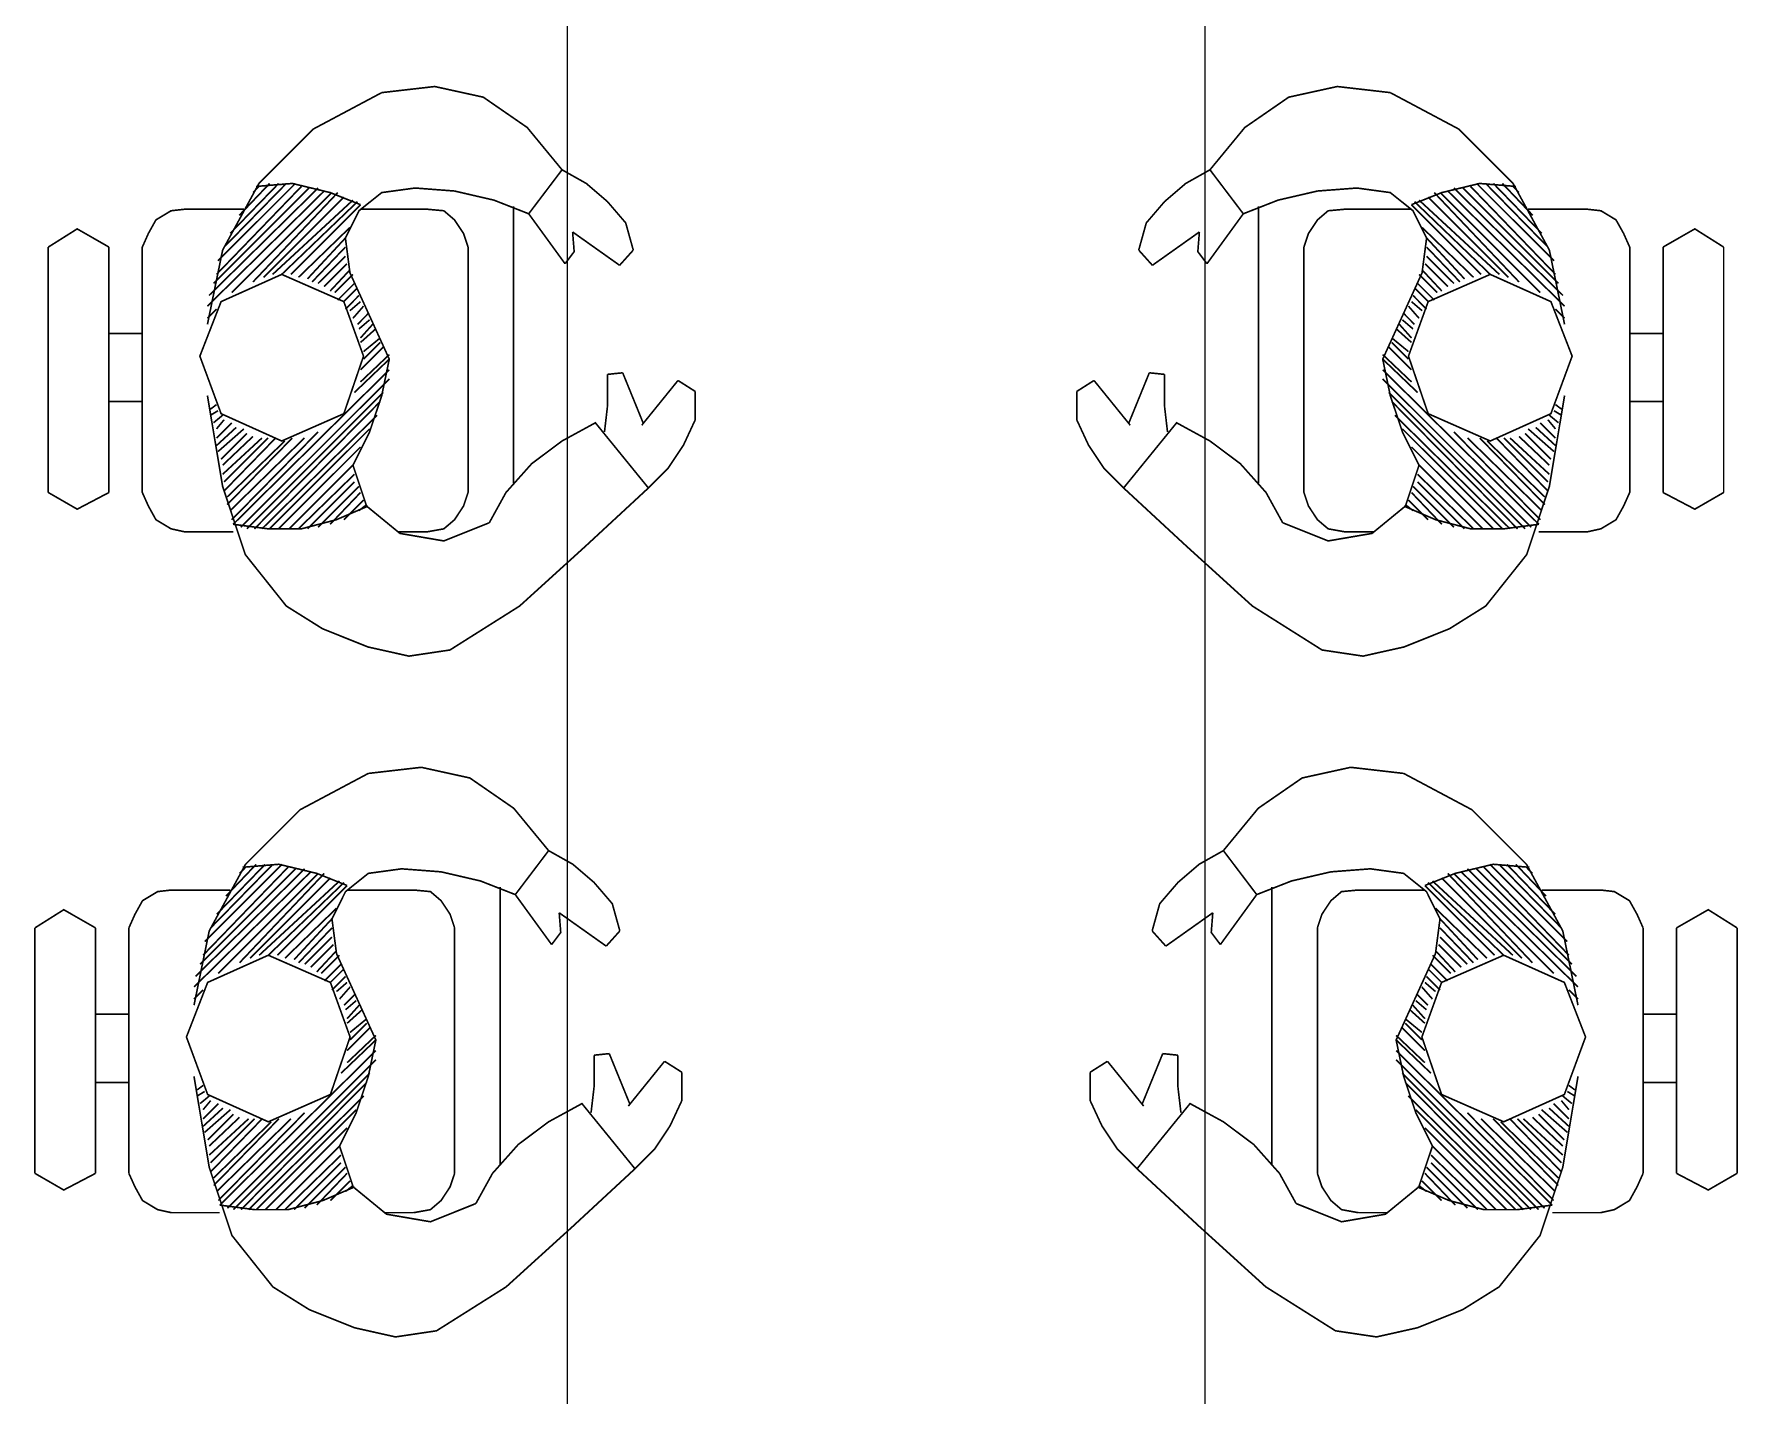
# Model space of a CAD drawing. Header units: millimetres. Extents: x -5691 to 68617, y -23008 to 84113.
# Drawn here: x 22215 to 23843, y 40049 to 41351 of the extents above; entities that cross this region are included whole.
import ezdxf

# ---------------------------------------------------------------- set-up
doc = ezdxf.new("R2010")
doc.units = ezdxf.units.MM
doc.header["$LTSCALE"] = 700
doc.header["$MEASUREMENT"] = 0
doc.linetypes.add('architactur xref$0$PHANTOM', pattern=[63.5, 31.75, -6.35, 6.35, -6.35, 6.35, -6.35])
doc.layers.add('architactur xref$0$PHAN', color=8, linetype='architactur xref$0$PHANTOM', lineweight=18)
doc.layers.add('rcp$0$X-REF', color=8, linetype='Continuous')
doc.layers.add('X-REF', color=8, linetype='Continuous')

# ---------------------------------------------------------------- blocks, each defined once
blk = doc.blocks.new('architactur xref')
at = {"layer": 'architactur xref$0$PHAN', "lineweight": 0}
for p, q in [((894.666, 1661), (894.666, 1463.635)), ((918.666, 1661), (918.666, 1463.635))]:
    blk.add_line(p, q, dxfattribs=at)
at = {"layer": 'architactur xref$0$PHAN', "lineweight": 0, "const_width": 0.0614}
for points in [[(881.136, 1617.054), (881.708, 1619.85), (883.075, 1622.358), (885.127, 1624.41), (887.694, 1625.777)], [(887.694, 1625.777), (889.688, 1626.007), (891.514, 1625.606), (893.166, 1624.465), (894.478, 1622.872)], [(925.639, 1625.777), (923.645, 1626.007), (921.819, 1625.606), (920.167, 1624.465), (918.855, 1622.872)], [(932.197, 1617.054), (931.625, 1619.85), (930.258, 1622.358), (928.206, 1624.41), (925.639, 1625.777)], [(894.478, 1622.872), (893.224, 1621.217), (894.591, 1619.336)], [(894.478, 1622.872), (895.39, 1622.358), (896.188, 1621.673), (896.873, 1620.874), (897.158, 1619.85)], [(918.855, 1622.872), (917.943, 1622.358), (917.145, 1621.673), (916.46, 1620.874), (916.175, 1619.85)], [(918.855, 1622.872), (920.109, 1621.217), (918.742, 1619.336)], [(885.528, 1622.073), (881.136, 1617.739)], [(885.299, 1622.186), (881.194, 1618.14)], [(884.956, 1622.186), (881.365, 1618.595)], [(884.672, 1622.245), (881.478, 1618.935)], [(884.445, 1622.358), (881.536, 1619.449)], [(884.103, 1622.358), (881.763, 1619.963)], [(883.815, 1622.358), (881.992, 1620.477)], [(885.813, 1622.015), (882.05, 1618.253)], [(883.476, 1622.358), (882.335, 1621.159)], [(883.075, 1622.245), (882.849, 1622.015)], [(886.039, 1622.015), (882.849, 1618.65)], [(882.962, 1622.245), (884.329, 1622.358), (885.754, 1622.015), (886.895, 1621.559)], [(886.268, 1621.844), (883.246, 1618.822)], [(886.498, 1618.993), (886.327, 1620.305), (886.837, 1621.33), (887.694, 1622.015), (888.948, 1622.186)], [(888.948, 1622.186), (890.432, 1622.073), (891.912, 1621.731), (893.224, 1621.217)], [(924.385, 1622.186), (922.901, 1622.073), (921.421, 1621.731), (920.109, 1621.217)], [(926.835, 1618.993), (927.006, 1620.305), (926.496, 1621.33), (925.639, 1622.015), (924.385, 1622.186)], [(930.371, 1622.245), (929.004, 1622.358), (927.579, 1622.015), (926.438, 1621.559)], [(927.065, 1621.844), (930.087, 1618.822)], [(927.294, 1622.015), (930.484, 1618.65)], [(927.52, 1622.015), (931.283, 1618.253)], [(927.805, 1622.073), (932.197, 1617.739)], [(928.034, 1622.186), (932.139, 1618.14)], [(928.377, 1622.186), (931.968, 1618.595)], [(928.661, 1622.245), (931.855, 1618.935)], [(928.888, 1622.358), (931.797, 1619.449)], [(929.23, 1622.358), (931.57, 1619.963)], [(929.518, 1622.358), (931.341, 1620.477)], [(929.857, 1622.358), (930.998, 1621.159)], [(930.258, 1622.245), (930.484, 1622.015)], [(878.686, 1619.963), (878.915, 1620.477), (879.199, 1620.987), (879.768, 1621.33), (880.282, 1621.388)], [(882.506, 1621.388), (880.282, 1621.388)], [(886.611, 1621.731), (883.589, 1618.935)], [(886.782, 1621.673), (883.931, 1618.935)], [(886.895, 1621.559), (884.274, 1618.935)], [(889.404, 1621.388), (886.895, 1621.388)], [(889.404, 1621.388), (890.031, 1621.33), (890.432, 1620.987), (890.771, 1620.477), (890.942, 1619.963)], [(892.655, 1621.501), (892.655, 1611.068)], [(920.678, 1621.501), (920.678, 1611.068)], [(923.929, 1621.388), (923.302, 1621.33), (922.901, 1620.987), (922.562, 1620.477), (922.391, 1619.963)], [(923.929, 1621.388), (926.438, 1621.388)], [(926.438, 1621.559), (929.059, 1618.935)], [(926.551, 1621.673), (929.401, 1618.935)], [(926.722, 1621.731), (929.744, 1618.935)], [(930.827, 1621.388), (933.051, 1621.388)], [(934.647, 1619.963), (934.418, 1620.477), (934.133, 1620.987), (933.565, 1621.33), (933.051, 1621.388)], [(875.149, 1619.963), (876.236, 1620.648), (877.431, 1619.963)], [(886.498, 1620.703), (884.559, 1618.822)], [(926.835, 1620.703), (928.774, 1618.822)], [(938.183, 1619.963), (937.097, 1620.648), (935.902, 1619.963)], [(875.149, 1610.725), (875.149, 1619.963)], [(877.431, 1619.963), (877.431, 1610.725)], [(878.686, 1619.963), (878.686, 1610.725)], [(886.327, 1620.305), (884.901, 1618.767)], [(886.327, 1619.963), (885.072, 1618.65)], [(890.942, 1610.725), (890.942, 1619.963)], [(894.591, 1619.336), (894.934, 1619.791), (894.876, 1620.532)], [(896.644, 1619.277), (894.876, 1620.532)], [(916.689, 1619.277), (918.457, 1620.532)], [(918.742, 1619.336), (918.399, 1619.791), (918.457, 1620.532)], [(922.391, 1610.725), (922.391, 1619.963)], [(927.006, 1620.305), (928.432, 1618.767)], [(927.006, 1619.963), (928.261, 1618.65)], [(934.647, 1619.963), (934.647, 1610.725)], [(935.902, 1619.963), (935.902, 1610.725)], [(938.183, 1610.725), (938.183, 1619.963)], [(886.327, 1619.62), (885.299, 1618.595)], [(886.382, 1619.336), (885.528, 1618.479)], [(897.158, 1619.85), (896.644, 1619.277)], [(916.175, 1619.85), (916.689, 1619.277)], [(926.951, 1619.336), (927.805, 1618.479)], [(927.006, 1619.62), (928.034, 1618.595)], [(883.931, 1618.935), (886.268, 1617.91), (887.009, 1615.858), (886.268, 1613.692), (883.931, 1612.664), (881.65, 1613.692), (880.851, 1615.858), (881.65, 1617.91), (883.931, 1618.935)], [(886.498, 1619.106), (885.754, 1618.308)], [(886.611, 1618.935), (885.926, 1618.253)], [(886.498, 1618.993), (887.978, 1615.745), (887.694, 1614.374), (887.238, 1613.007), (886.611, 1611.753)], [(926.835, 1618.993), (925.355, 1615.745), (925.639, 1614.374), (926.095, 1613.007), (926.722, 1611.753)], [(929.401, 1618.935), (927.065, 1617.91), (926.324, 1615.858), (927.065, 1613.692), (929.401, 1612.664), (931.683, 1613.692), (932.482, 1615.858), (931.683, 1617.91), (929.401, 1618.935)], [(926.722, 1618.935), (927.407, 1618.253)], [(926.835, 1619.106), (927.579, 1618.308)], [(886.666, 1618.595), (886.039, 1617.968)], [(886.782, 1618.424), (886.268, 1617.91)], [(886.837, 1618.14), (886.327, 1617.626)], [(926.496, 1618.14), (927.006, 1617.626)], [(926.551, 1618.424), (927.065, 1617.91)], [(926.667, 1618.595), (927.294, 1617.968)], [(881.478, 1617.626), (881.136, 1617.283)], [(886.895, 1617.91), (886.498, 1617.568)], [(887.009, 1617.739), (886.611, 1617.283)], [(887.18, 1617.454), (886.782, 1617.054)], [(926.153, 1617.454), (926.551, 1617.054)], [(926.324, 1617.739), (926.722, 1617.283)], [(926.438, 1617.91), (926.835, 1617.568)], [(931.855, 1617.626), (932.197, 1617.283)], [(877.431, 1616.714), (878.686, 1616.714)], [(887.238, 1617.225), (886.837, 1616.882)], [(887.351, 1617.054), (886.895, 1616.543)], [(887.464, 1616.882), (886.895, 1616.372)], [(925.869, 1616.882), (926.438, 1616.372)], [(925.982, 1617.054), (926.438, 1616.543)], [(926.095, 1617.225), (926.496, 1616.882)], [(935.902, 1616.714), (934.647, 1616.714)], [(887.752, 1616.2), (886.895, 1615.344)], [(887.636, 1616.543), (887.009, 1616.029)], [(887.636, 1616.372), (887.009, 1615.745)], [(925.581, 1616.2), (926.438, 1615.344)], [(925.697, 1616.543), (926.324, 1616.029)], [(925.697, 1616.372), (926.324, 1615.745)], [(887.978, 1615.745), (886.666, 1614.49)], [(887.978, 1615.916), (886.895, 1614.888)], [(925.355, 1615.916), (926.438, 1614.888)], [(925.355, 1615.745), (926.667, 1614.49)], [(887.978, 1615.344), (882.105, 1609.529)], [(887.978, 1615.001), (882.393, 1609.416)], [(896.76, 1615.231), (896.188, 1615.172)], [(896.188, 1615.172), (896.188, 1613.977)], [(897.535, 1613.329), (896.76, 1615.231)], [(897.477, 1613.257), (898.84, 1614.942)], [(899.489, 1614.53), (898.84, 1614.942)], [(913.844, 1614.53), (914.493, 1614.942)], [(915.856, 1613.257), (914.493, 1614.942)], [(915.798, 1613.329), (916.573, 1615.231)], [(916.573, 1615.231), (917.145, 1615.172)], [(917.145, 1615.172), (917.145, 1613.977)], [(925.355, 1615.344), (931.228, 1609.529)], [(925.355, 1615.001), (930.94, 1609.416)], [(878.686, 1614.148), (877.431, 1614.148)], [(891.741, 1609.587), (892.368, 1610.725), (893.337, 1611.811), (894.478, 1612.664), (895.732, 1613.349), (897.727, 1610.896), (895.39, 1608.731), (892.882, 1606.452), (890.26, 1604.797), (888.718, 1604.567), (887.18, 1604.91), (885.47, 1605.595), (884.103, 1606.452), (882.561, 1608.388), (881.708, 1610.954), (881.136, 1614.374)], [(887.752, 1614.49), (882.619, 1609.358)], [(887.636, 1614.148), (882.904, 1609.358)], [(897.727, 1610.896), (898.465, 1611.637), (899.049, 1612.513), (899.492, 1613.467), (899.489, 1614.53)], [(915.606, 1610.896), (914.868, 1611.637), (914.284, 1612.513), (913.841, 1613.467), (913.844, 1614.53)], [(921.592, 1609.587), (920.965, 1610.725), (919.996, 1611.811), (918.855, 1612.664), (917.601, 1613.349), (915.606, 1610.896), (917.943, 1608.731), (920.451, 1606.452), (923.073, 1604.797), (924.615, 1604.567), (926.153, 1604.91), (927.863, 1605.595), (929.23, 1606.452), (930.772, 1608.388), (931.625, 1610.954), (932.197, 1614.374)], [(925.581, 1614.49), (930.714, 1609.358)], [(925.697, 1614.148), (930.429, 1609.358)], [(934.647, 1614.148), (935.902, 1614.148)], [(881.478, 1614.035), (881.252, 1613.863)], [(881.536, 1613.805), (881.252, 1613.634)], [(881.708, 1613.634), (881.365, 1613.349)], [(887.522, 1613.634), (883.188, 1609.358)], [(896.188, 1613.977), (896.075, 1613.007)], [(917.145, 1613.977), (917.258, 1613.007)], [(925.81, 1613.634), (930.145, 1609.358)], [(931.625, 1613.634), (931.968, 1613.349)], [(931.797, 1613.805), (932.081, 1613.634)], [(931.855, 1614.035), (932.081, 1613.863)], [(881.763, 1613.463), (881.478, 1613.12)], [(882.05, 1613.349), (881.478, 1612.777)], [(882.222, 1613.178), (881.478, 1612.493)], [(882.506, 1613.12), (881.536, 1612.267)], [(882.619, 1612.949), (881.65, 1611.982)], [(885.299, 1613.007), (882.05, 1609.7)], [(887.238, 1613.12), (883.476, 1609.358)], [(926.095, 1613.12), (929.857, 1609.358)], [(928.034, 1613.007), (931.283, 1609.7)], [(930.714, 1612.949), (931.683, 1611.982)], [(930.827, 1613.12), (931.797, 1612.267)], [(931.111, 1613.178), (931.855, 1612.493)], [(931.283, 1613.349), (931.855, 1612.777)], [(931.57, 1613.463), (931.855, 1613.12)], [(882.849, 1612.836), (881.708, 1611.753)], [(883.188, 1612.777), (881.708, 1611.41)], [(883.418, 1612.777), (881.763, 1611.126)], [(883.702, 1612.777), (881.763, 1610.783)], [(884.329, 1612.777), (881.879, 1610.269)], [(884.045, 1612.664), (881.879, 1610.557)], [(884.785, 1612.777), (881.992, 1610.043)], [(886.895, 1612.438), (883.815, 1609.358)], [(926.438, 1612.438), (929.518, 1609.358)], [(928.548, 1612.777), (931.341, 1610.043)], [(929.004, 1612.777), (931.454, 1610.269)], [(929.288, 1612.664), (931.454, 1610.557)], [(929.631, 1612.777), (931.57, 1610.783)], [(929.915, 1612.777), (931.57, 1611.126)], [(930.145, 1612.777), (931.625, 1611.41)], [(930.484, 1612.836), (931.625, 1611.753)], [(886.611, 1611.753), (884.216, 1609.358)], [(891.741, 1609.587), (890.031, 1608.902), (888.379, 1609.186), (887.125, 1610.214), (886.611, 1611.753)], [(921.592, 1609.587), (923.302, 1608.902), (924.954, 1609.186), (926.208, 1610.214), (926.722, 1611.753)], [(926.722, 1611.753), (929.117, 1609.358)], [(886.666, 1611.41), (884.559, 1609.358)], [(886.666, 1611.126), (884.901, 1609.358)], [(886.837, 1610.954), (885.299, 1609.416)], [(926.496, 1610.954), (928.034, 1609.416)], [(926.667, 1611.41), (928.774, 1609.358)], [(926.667, 1611.126), (928.432, 1609.358)], [(877.431, 1610.725), (876.236, 1610.098), (875.149, 1610.725)], [(880.282, 1609.245), (879.768, 1609.358), (879.199, 1609.7), (878.915, 1610.214), (878.686, 1610.725)], [(886.895, 1610.725), (885.754, 1609.529)], [(887.009, 1610.44), (886.268, 1609.7)], [(890.942, 1610.725), (890.771, 1610.214), (890.432, 1609.7), (890.031, 1609.358), (889.404, 1609.245)], [(922.391, 1610.725), (922.562, 1610.214), (922.901, 1609.7), (923.302, 1609.358), (923.929, 1609.245)], [(926.324, 1610.44), (927.065, 1609.7)], [(926.438, 1610.725), (927.579, 1609.529)], [(933.051, 1609.245), (933.565, 1609.358), (934.133, 1609.7), (934.418, 1610.214), (934.647, 1610.725)], [(935.902, 1610.725), (937.097, 1610.098), (938.183, 1610.725)], [(887.18, 1610.214), (885.984, 1609.7), (884.672, 1609.358), (883.418, 1609.358), (882.105, 1609.529)], [(887.125, 1610.269), (886.837, 1610.043)], [(926.153, 1610.214), (927.349, 1609.7), (928.661, 1609.358), (929.915, 1609.358), (931.228, 1609.529)], [(926.208, 1610.269), (926.496, 1610.043)], [(880.282, 1609.245), (882.105, 1609.245)], [(888.321, 1609.245), (889.404, 1609.245)], [(925.012, 1609.245), (923.929, 1609.245)], [(933.051, 1609.245), (931.228, 1609.245)], [(880.631, 1591.427), (881.203, 1594.223), (882.57, 1596.731), (884.622, 1598.784), (887.189, 1600.151)], [(887.189, 1600.151), (889.183, 1600.381), (891.009, 1599.98), (892.661, 1598.839), (893.973, 1597.245)], [(926.144, 1600.151), (924.15, 1600.381), (922.324, 1599.98), (920.672, 1598.839), (919.36, 1597.245)], [(932.702, 1591.427), (932.13, 1594.223), (930.763, 1596.731), (928.711, 1598.784), (926.144, 1600.151)], [(893.973, 1597.245), (892.719, 1595.59), (894.086, 1593.709)], [(893.973, 1597.245), (894.885, 1596.731), (895.683, 1596.046), (896.368, 1595.248), (896.653, 1594.223)], [(919.36, 1597.245), (918.448, 1596.731), (917.65, 1596.046), (916.965, 1595.248), (916.68, 1594.223)], [(919.36, 1597.245), (920.614, 1595.59), (919.247, 1593.709)], [(885.023, 1596.447), (880.631, 1592.112)], [(884.794, 1596.56), (880.689, 1592.513)], [(884.451, 1596.56), (880.86, 1592.969)], [(884.167, 1596.618), (880.973, 1593.308)], [(883.94, 1596.731), (881.031, 1593.822)], [(883.598, 1596.731), (881.258, 1594.336)], [(883.31, 1596.731), (881.487, 1594.85)], [(885.308, 1596.389), (881.545, 1592.626)], [(882.971, 1596.731), (881.83, 1595.532)], [(882.57, 1596.618), (882.344, 1596.389)], [(885.534, 1596.389), (882.344, 1593.024)], [(882.457, 1596.618), (883.824, 1596.731), (885.249, 1596.389), (886.39, 1595.933)], [(885.763, 1596.217), (882.741, 1593.195)], [(885.993, 1593.367), (885.821, 1594.679), (886.332, 1595.703), (887.189, 1596.389), (888.443, 1596.56)], [(888.443, 1596.56), (889.926, 1596.447), (891.407, 1596.104), (892.719, 1595.59)], [(924.89, 1596.56), (923.407, 1596.447), (921.926, 1596.104), (920.614, 1595.59)], [(927.34, 1593.367), (927.511, 1594.679), (927.001, 1595.703), (926.144, 1596.389), (924.89, 1596.56)], [(930.876, 1596.618), (929.509, 1596.731), (928.084, 1596.389), (926.943, 1595.933)], [(927.57, 1596.217), (930.592, 1593.195)], [(927.799, 1596.389), (930.989, 1593.024)], [(928.025, 1596.389), (931.788, 1592.626)], [(928.31, 1596.447), (932.702, 1592.112)], [(928.539, 1596.56), (932.644, 1592.513)], [(928.882, 1596.56), (932.473, 1592.969)], [(929.166, 1596.618), (932.36, 1593.308)], [(929.393, 1596.731), (932.302, 1593.822)], [(929.735, 1596.731), (932.075, 1594.336)], [(930.023, 1596.731), (931.846, 1594.85)], [(930.362, 1596.731), (931.503, 1595.532)], [(930.763, 1596.618), (930.989, 1596.389)], [(878.18, 1594.336), (878.41, 1594.85), (878.694, 1595.361), (879.263, 1595.703), (879.777, 1595.762)], [(882.001, 1595.762), (879.777, 1595.762)], [(886.106, 1596.104), (883.084, 1593.308)], [(886.277, 1596.046), (883.426, 1593.308)], [(886.39, 1595.933), (883.769, 1593.308)], [(888.899, 1595.762), (886.39, 1595.762)], [(888.899, 1595.762), (889.526, 1595.703), (889.926, 1595.361), (890.266, 1594.85), (890.437, 1594.336)], [(892.15, 1595.875), (892.15, 1585.441)], [(921.183, 1595.875), (921.183, 1585.441)], [(924.434, 1595.762), (923.807, 1595.703), (923.407, 1595.361), (923.067, 1594.85), (922.896, 1594.336)], [(924.434, 1595.762), (926.943, 1595.762)], [(926.943, 1595.933), (929.564, 1593.308)], [(927.056, 1596.046), (929.907, 1593.308)], [(927.227, 1596.104), (930.249, 1593.308)], [(931.332, 1595.762), (933.556, 1595.762)], [(935.152, 1594.336), (934.923, 1594.85), (934.639, 1595.361), (934.07, 1595.703), (933.556, 1595.762)], [(874.644, 1594.336), (875.73, 1595.021), (876.926, 1594.336)], [(885.993, 1595.076), (884.053, 1593.195)], [(927.34, 1595.076), (929.28, 1593.195)], [(938.689, 1594.336), (937.603, 1595.021), (936.407, 1594.336)], [(874.644, 1585.098), (874.644, 1594.336)], [(876.926, 1594.336), (876.926, 1585.098)], [(878.18, 1594.336), (878.18, 1585.098)], [(885.821, 1594.679), (884.396, 1593.14)], [(885.821, 1594.336), (884.567, 1593.024)], [(890.437, 1585.098), (890.437, 1594.336)], [(894.086, 1593.709), (894.429, 1594.165), (894.371, 1594.905)], [(896.139, 1593.651), (894.371, 1594.905)], [(917.194, 1593.651), (918.962, 1594.905)], [(919.247, 1593.709), (918.904, 1594.165), (918.962, 1594.905)], [(922.896, 1585.098), (922.896, 1594.336)], [(927.511, 1594.679), (928.937, 1593.14)], [(927.511, 1594.336), (928.766, 1593.024)], [(935.152, 1594.336), (935.152, 1585.098)], [(936.407, 1594.336), (936.407, 1585.098)], [(938.689, 1585.098), (938.689, 1594.336)], [(885.821, 1593.994), (884.794, 1592.969)], [(885.876, 1593.709), (885.023, 1592.853)], [(896.653, 1594.223), (896.139, 1593.651)], [(916.68, 1594.223), (917.194, 1593.651)], [(927.457, 1593.709), (928.31, 1592.853)], [(927.511, 1593.994), (928.539, 1592.969)], [(883.426, 1593.308), (885.763, 1592.284), (886.503, 1590.231), (885.763, 1588.066), (883.426, 1587.038), (881.144, 1588.066), (880.346, 1590.231), (881.144, 1592.284), (883.426, 1593.308)], [(885.993, 1593.48), (885.249, 1592.681)], [(886.106, 1593.308), (885.421, 1592.626)], [(885.993, 1593.367), (887.473, 1590.118), (887.189, 1588.748), (886.733, 1587.38), (886.106, 1586.126)], [(927.34, 1593.367), (925.86, 1590.118), (926.144, 1588.748), (926.6, 1587.38), (927.227, 1586.126)], [(929.907, 1593.308), (927.57, 1592.284), (926.829, 1590.231), (927.57, 1588.066), (929.907, 1587.038), (932.189, 1588.066), (932.987, 1590.231), (932.189, 1592.284), (929.907, 1593.308)], [(927.227, 1593.308), (927.912, 1592.626)], [(927.34, 1593.48), (928.084, 1592.681)], [(886.161, 1592.969), (885.534, 1592.342)], [(886.277, 1592.798), (885.763, 1592.284)], [(886.332, 1592.513), (885.821, 1591.999)], [(927.001, 1592.513), (927.511, 1591.999)], [(927.056, 1592.798), (927.57, 1592.284)], [(927.172, 1592.969), (927.799, 1592.342)], [(880.973, 1591.999), (880.631, 1591.657)], [(886.39, 1592.284), (885.993, 1591.941)], [(886.503, 1592.112), (886.106, 1591.657)], [(886.675, 1591.828), (886.277, 1591.427)], [(926.658, 1591.828), (927.056, 1591.427)], [(926.829, 1592.112), (927.227, 1591.657)], [(926.943, 1592.284), (927.34, 1591.941)], [(932.36, 1591.999), (932.702, 1591.657)], [(876.926, 1591.088), (878.18, 1591.088)], [(886.733, 1591.599), (886.332, 1591.256)], [(886.846, 1591.427), (886.39, 1590.917)], [(886.959, 1591.256), (886.39, 1590.745)], [(926.374, 1591.256), (926.943, 1590.745)], [(926.487, 1591.427), (926.943, 1590.917)], [(926.6, 1591.599), (927.001, 1591.256)], [(936.407, 1591.088), (935.152, 1591.088)], [(887.247, 1590.574), (886.39, 1589.717)], [(887.131, 1590.917), (886.503, 1590.403)], [(887.131, 1590.745), (886.503, 1590.118)], [(926.086, 1590.574), (926.943, 1589.717)], [(926.202, 1590.917), (926.829, 1590.403)], [(926.202, 1590.745), (926.829, 1590.118)], [(887.473, 1590.118), (886.161, 1588.864)], [(887.473, 1590.289), (886.39, 1589.262)], [(925.86, 1590.289), (926.943, 1589.262)], [(925.86, 1590.118), (927.172, 1588.864)], [(887.473, 1589.717), (881.6, 1583.903)], [(887.473, 1589.375), (881.888, 1583.789)], [(896.255, 1589.604), (895.683, 1589.546)], [(895.683, 1589.546), (895.683, 1588.35)], [(897.03, 1587.703), (896.255, 1589.604)], [(896.972, 1587.63), (898.335, 1589.316)], [(898.984, 1588.904), (898.335, 1589.316)], [(914.349, 1588.904), (914.998, 1589.316)], [(916.361, 1587.63), (914.998, 1589.316)], [(916.303, 1587.703), (917.078, 1589.604)], [(917.078, 1589.604), (917.65, 1589.546)], [(917.65, 1589.546), (917.65, 1588.35)], [(925.86, 1589.717), (931.733, 1583.903)], [(925.86, 1589.375), (931.445, 1583.789)], [(878.18, 1588.521), (876.926, 1588.521)], [(891.235, 1583.961), (891.863, 1585.098), (892.832, 1586.185), (893.973, 1587.038), (895.227, 1587.723), (897.222, 1585.27), (894.885, 1583.104), (892.376, 1580.825), (889.755, 1579.171), (888.213, 1578.941), (886.675, 1579.284), (884.965, 1579.969), (883.598, 1580.825), (882.056, 1582.762), (881.203, 1585.328), (880.631, 1588.748)], [(887.247, 1588.864), (882.114, 1583.731)], [(887.131, 1588.521), (882.399, 1583.731)], [(897.222, 1585.27), (897.96, 1586.011), (898.543, 1586.887), (898.987, 1587.841), (898.984, 1588.904)], [(916.111, 1585.27), (915.373, 1586.011), (914.789, 1586.887), (914.346, 1587.841), (914.349, 1588.904)], [(922.097, 1583.961), (921.47, 1585.098), (920.501, 1586.185), (919.36, 1587.038), (918.106, 1587.723), (916.111, 1585.27), (918.448, 1583.104), (920.956, 1580.825), (923.578, 1579.171), (925.12, 1578.941), (926.658, 1579.284), (928.368, 1579.969), (929.735, 1580.825), (931.277, 1582.762), (932.13, 1585.328), (932.702, 1588.748)], [(926.086, 1588.864), (931.219, 1583.731)], [(926.202, 1588.521), (930.934, 1583.731)], [(935.152, 1588.521), (936.407, 1588.521)], [(880.973, 1588.408), (880.747, 1588.237)], [(881.031, 1588.179), (880.747, 1588.007)], [(881.203, 1588.007), (880.86, 1587.723)], [(887.017, 1588.007), (882.683, 1583.731)], [(895.683, 1588.35), (895.57, 1587.38)], [(917.65, 1588.35), (917.763, 1587.38)], [(926.316, 1588.007), (930.65, 1583.731)], [(932.13, 1588.007), (932.473, 1587.723)], [(932.302, 1588.179), (932.586, 1588.007)], [(932.36, 1588.408), (932.586, 1588.237)], [(881.258, 1587.836), (880.973, 1587.494)], [(881.545, 1587.723), (880.973, 1587.151)], [(881.717, 1587.552), (880.973, 1586.867)], [(882.001, 1587.494), (881.031, 1586.64)], [(882.114, 1587.322), (881.144, 1586.356)], [(884.794, 1587.38), (881.545, 1584.074)], [(886.733, 1587.494), (882.971, 1583.731)], [(926.6, 1587.494), (930.362, 1583.731)], [(928.539, 1587.38), (931.788, 1584.074)], [(931.219, 1587.322), (932.189, 1586.356)], [(931.332, 1587.494), (932.302, 1586.64)], [(931.616, 1587.552), (932.36, 1586.867)], [(931.788, 1587.723), (932.36, 1587.151)], [(932.075, 1587.836), (932.36, 1587.494)], [(882.344, 1587.209), (881.203, 1586.126)], [(882.683, 1587.151), (881.203, 1585.784)], [(882.912, 1587.151), (881.258, 1585.499)], [(883.197, 1587.151), (881.258, 1585.157)], [(883.824, 1587.151), (881.374, 1584.643)], [(883.54, 1587.038), (881.374, 1584.93)], [(884.28, 1587.151), (881.487, 1584.416)], [(886.39, 1586.812), (883.31, 1583.731)], [(926.943, 1586.812), (930.023, 1583.731)], [(929.053, 1587.151), (931.846, 1584.416)], [(929.509, 1587.151), (931.959, 1584.643)], [(929.793, 1587.038), (931.959, 1584.93)], [(930.136, 1587.151), (932.075, 1585.157)], [(930.42, 1587.151), (932.075, 1585.499)], [(930.65, 1587.151), (932.13, 1585.784)], [(930.989, 1587.209), (932.13, 1586.126)], [(886.106, 1586.126), (883.711, 1583.731)], [(891.235, 1583.961), (889.526, 1583.275), (887.874, 1583.56), (886.62, 1584.588), (886.106, 1586.126)], [(922.097, 1583.961), (923.807, 1583.275), (925.459, 1583.56), (926.713, 1584.588), (927.227, 1586.126)], [(927.227, 1586.126), (929.622, 1583.731)], [(886.161, 1585.784), (884.053, 1583.731)], [(886.161, 1585.499), (884.396, 1583.731)], [(886.332, 1585.328), (884.794, 1583.789)], [(927.001, 1585.328), (928.539, 1583.789)], [(927.172, 1585.784), (929.28, 1583.731)], [(927.172, 1585.499), (928.937, 1583.731)], [(876.926, 1585.098), (875.73, 1584.471), (874.644, 1585.098)], [(879.777, 1583.618), (879.263, 1583.731), (878.694, 1584.074), (878.41, 1584.588), (878.18, 1585.098)], [(886.39, 1585.098), (885.249, 1583.903)], [(886.503, 1584.814), (885.763, 1584.074)], [(890.437, 1585.098), (890.266, 1584.588), (889.926, 1584.074), (889.526, 1583.731), (888.899, 1583.618)], [(922.896, 1585.098), (923.067, 1584.588), (923.407, 1584.074), (923.807, 1583.731), (924.434, 1583.618)], [(926.829, 1584.814), (927.57, 1584.074)], [(926.943, 1585.098), (928.084, 1583.903)], [(933.556, 1583.618), (934.07, 1583.731), (934.639, 1584.074), (934.923, 1584.588), (935.152, 1585.098)], [(936.407, 1585.098), (937.603, 1584.471), (938.689, 1585.098)], [(886.675, 1584.588), (885.479, 1584.074), (884.167, 1583.731), (882.912, 1583.731), (881.6, 1583.903)], [(886.62, 1584.643), (886.332, 1584.416)], [(926.658, 1584.588), (927.854, 1584.074), (929.166, 1583.731), (930.42, 1583.731), (931.733, 1583.903)], [(926.713, 1584.643), (927.001, 1584.416)], [(879.777, 1583.618), (881.6, 1583.618)], [(887.816, 1583.618), (888.899, 1583.618)], [(925.517, 1583.618), (924.434, 1583.618)], [(933.556, 1583.618), (931.733, 1583.618)]]:
    blk.add_lwpolyline(points, dxfattribs=at)
blk = doc.blocks.new('rcp')
at = {"layer": 'rcp$0$X-REF', "xscale": 25.39999999999418, "yscale": 25.39999999999418, "zscale": 25.39999999999418}
blk.add_blockref('architactur xref', (0, 0), dxfattribs=at)

msp = doc.modelspace()

# ---------------------------------------------------------------- block references
at = {"layer": 'X-REF', "ltscale": 8}
msp.add_blockref('rcp', (0, 0), dxfattribs=at)

# ---------------------------------------------------------------- next in the draw order: block references
at = {"layer": 'X-REF', "xscale": 25.39999999999418, "yscale": 25.39999999999418, "zscale": 25.39999999999418}
msp.add_blockref('architactur xref', (0, 0), dxfattribs=at)

doc.saveas('drawing.dxf')
